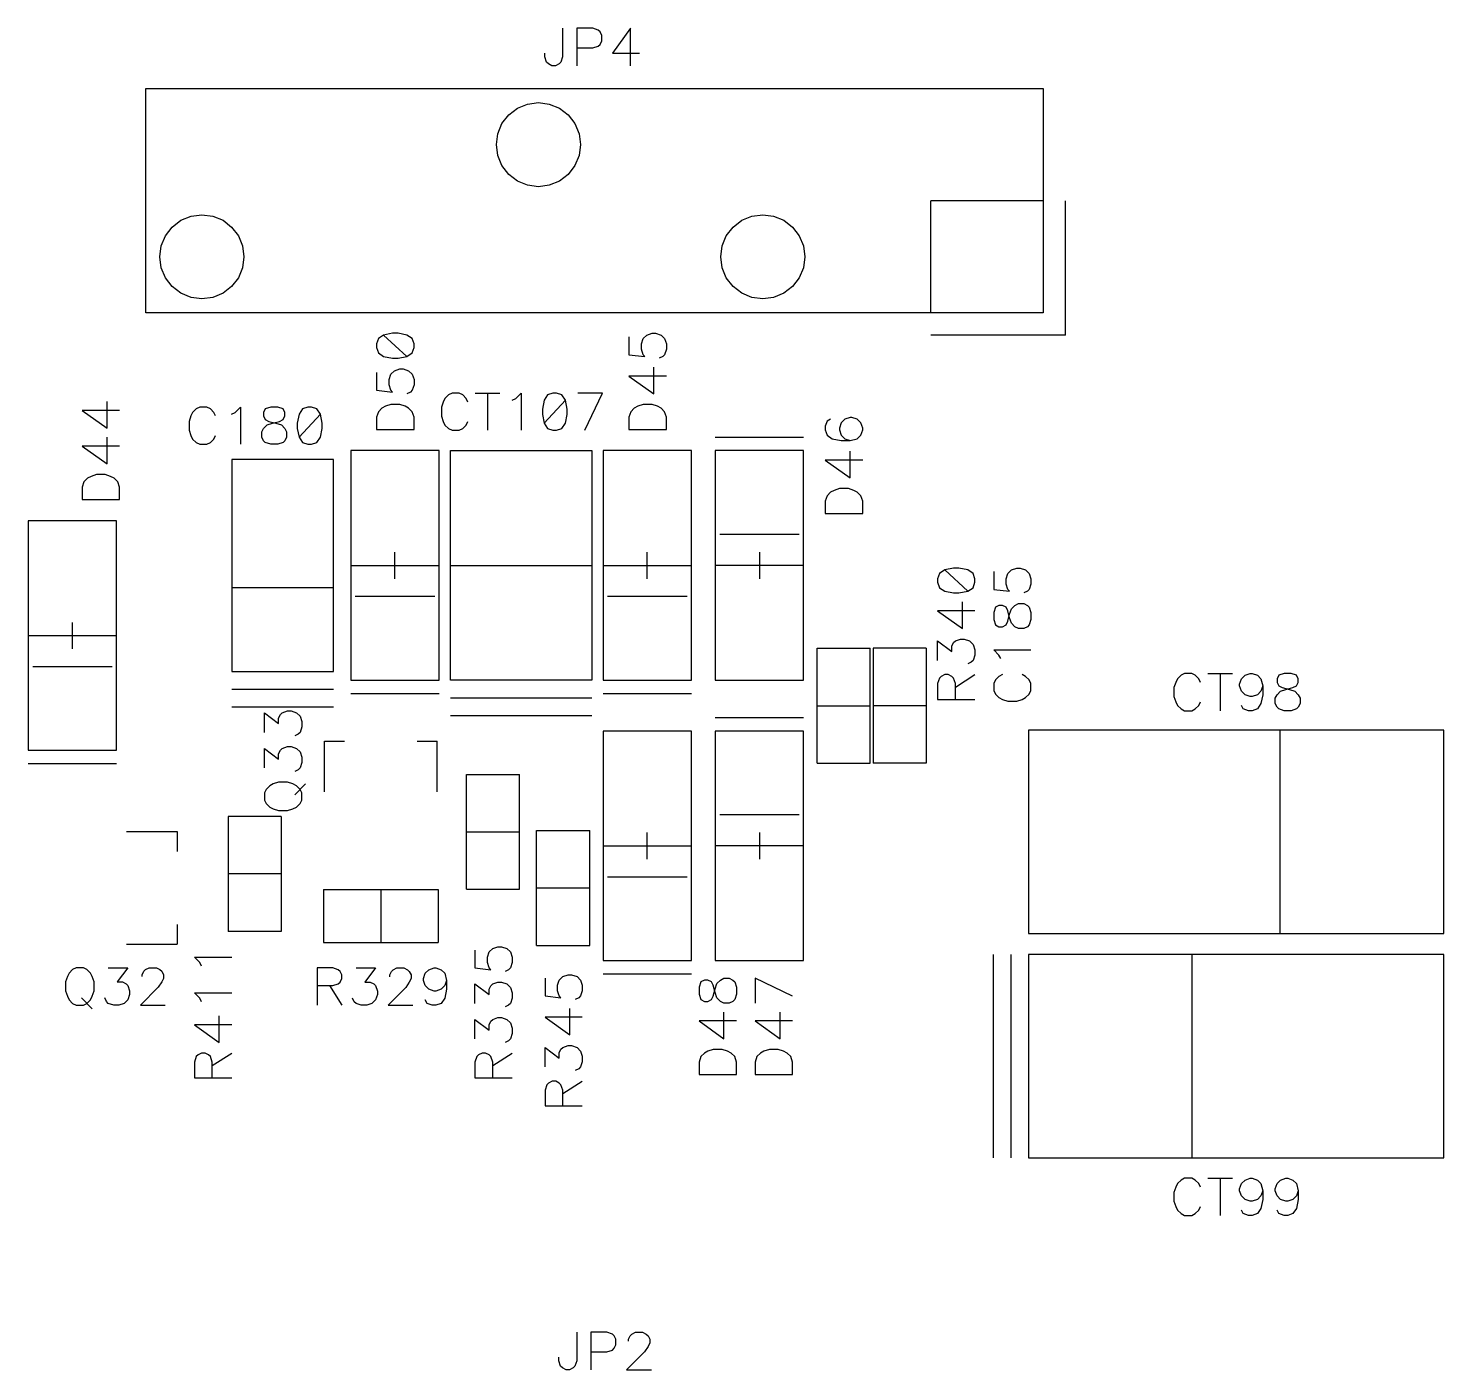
# Model space of a CAD drawing. Extents: x 295 to 953, y 10 to 290.
# Drawn here: x 612.9 to 696.3, y 91.9 to 170.8 of the extents above; entities that cross this region are included whole.
import ezdxf

# ---------------------------------------------------------------- set-up
doc = ezdxf.new("R2010")
doc.units = 0
doc.header["$LTSCALE"] = 5
doc.header["$MEASUREMENT"] = 0
doc.layers.add('DV-DPO-A6_BSK', color=2, linetype='CONTINUOUS')

msp = doc.modelspace()

# ---------------------------------------------------------------- linework, layer by layer
at = {"layer": 'DV-DPO-A6_BSK', "color": 7}
for p, q in [((644.404, 170.846), (644.404, 169.168)), ((646.187, 170.846), (645.243, 170.846)), ((645.243, 170.846), (645.243, 168.64)), ((646.504, 170.74), (646.187, 170.846)), ((648.393, 170.846), (647.343, 169.38)), ((648.393, 168.64), (648.393, 170.846)), ((646.61, 170.641), (646.504, 170.74)), ((646.716, 170.43), (646.61, 170.641)), ((646.61, 169.902), (646.716, 170.113)), ((646.716, 170.113), (646.716, 170.43)), ((643.354, 169.168), (643.354, 169.38)), ((645.243, 169.69), (646.187, 169.69)), ((646.187, 169.69), (646.504, 169.796)), ((646.504, 169.796), (646.61, 169.902)), ((647.343, 169.38), (648.922, 169.38)), ((643.46, 168.851), (643.354, 169.168)), ((643.566, 168.746), (643.46, 168.851)), ((643.777, 168.64), (643.566, 168.746)), ((643.982, 168.64), (643.777, 168.64)), ((644.193, 168.746), (643.982, 168.64)), ((644.299, 168.851), (644.193, 168.746)), ((644.404, 169.168), (644.299, 168.851)), ((619.864, 167.3), (672.696, 167.3)), ((619.864, 154.092), (619.864, 167.3)), ((672.696, 167.3), (672.696, 154.092)), ((641.228, 165.748), (641.743, 166.144)), ((641.743, 166.144), (642.337, 166.388)), ((642.337, 166.388), (642.978, 166.474)), ((642.978, 166.474), (643.619, 166.388)), ((643.619, 166.388), (644.22, 166.144)), ((644.22, 166.144), (644.728, 165.748)), ((640.587, 164.638), (640.832, 165.239)), ((640.832, 165.239), (641.228, 165.748)), ((644.728, 165.748), (645.124, 165.239)), ((645.124, 165.239), (645.369, 164.638)), ((640.501, 163.998), (640.587, 164.638)), ((645.369, 164.638), (645.454, 163.998)), ((640.587, 163.357), (640.501, 163.998)), ((640.832, 162.763), (640.587, 163.357)), ((645.369, 163.357), (645.124, 162.763)), ((645.454, 163.998), (645.369, 163.357)), ((641.228, 162.247), (640.832, 162.763)), ((645.124, 162.763), (644.728, 162.247)), ((641.743, 161.851), (641.228, 162.247)), ((642.337, 161.607), (641.743, 161.851)), ((644.22, 161.851), (643.619, 161.607)), ((644.728, 162.247), (644.22, 161.851)), ((642.978, 161.521), (642.337, 161.607)), ((643.619, 161.607), (642.978, 161.521)), ((666.092, 154.092), (666.092, 160.696)), ((672.696, 160.696), (666.092, 160.696)), ((674.017, 152.771), (674.017, 160.696)), ((621.416, 159.144), (621.931, 159.54)), ((621.931, 159.54), (622.525, 159.784)), ((622.525, 159.784), (623.166, 159.87)), ((623.166, 159.87), (623.807, 159.784)), ((623.807, 159.784), (624.408, 159.54)), ((624.408, 159.54), (624.916, 159.144)), ((654.436, 159.144), (654.951, 159.54)), ((654.951, 159.54), (655.545, 159.784)), ((655.545, 159.784), (656.186, 159.87)), ((656.186, 159.87), (656.827, 159.784)), ((656.827, 159.784), (657.428, 159.54)), ((657.428, 159.54), (657.936, 159.144)), ((620.775, 158.034), (621.02, 158.635)), ((621.02, 158.635), (621.416, 159.144)), ((624.916, 159.144), (625.312, 158.635)), ((625.312, 158.635), (625.557, 158.034)), ((653.795, 158.034), (654.04, 158.635)), ((654.04, 158.635), (654.436, 159.144)), ((657.936, 159.144), (658.332, 158.635)), ((658.332, 158.635), (658.577, 158.034)), ((620.689, 157.394), (620.775, 158.034)), ((625.557, 158.034), (625.642, 157.394)), ((653.709, 157.394), (653.795, 158.034)), ((658.577, 158.034), (658.662, 157.394)), ((620.775, 156.753), (620.689, 157.394)), ((621.02, 156.159), (620.775, 156.753)), ((625.557, 156.753), (625.312, 156.159)), ((625.642, 157.394), (625.557, 156.753)), ((653.795, 156.753), (653.709, 157.394)), ((654.04, 156.159), (653.795, 156.753)), ((658.577, 156.753), (658.332, 156.159)), ((658.662, 157.394), (658.577, 156.753)), ((621.416, 155.643), (621.02, 156.159)), ((625.312, 156.159), (624.916, 155.643)), ((654.436, 155.643), (654.04, 156.159)), ((658.332, 156.159), (657.936, 155.643)), ((621.931, 155.247), (621.416, 155.643)), ((622.525, 155.003), (621.931, 155.247)), ((624.408, 155.247), (623.807, 155.003)), ((624.916, 155.643), (624.408, 155.247)), ((654.951, 155.247), (654.436, 155.643)), ((655.545, 155.003), (654.951, 155.247)), ((657.428, 155.247), (656.827, 155.003)), ((657.936, 155.643), (657.428, 155.247)), ((623.166, 154.917), (622.525, 155.003)), ((623.807, 155.003), (623.166, 154.917)), ((656.186, 154.917), (655.545, 155.003)), ((656.827, 155.003), (656.186, 154.917)), ((672.696, 154.092), (619.864, 154.092)), ((633.554, 152.573), (633.448, 152.262)), ((633.864, 152.784), (633.554, 152.573)), ((634.393, 152.89), (633.864, 152.784)), ((633.864, 152.784), (635.231, 151.529)), ((634.71, 152.89), (634.393, 152.89)), ((635.231, 152.784), (634.71, 152.89)), ((635.548, 152.573), (635.231, 152.784)), ((635.654, 152.262), (635.548, 152.573)), ((648.307, 152.678), (648.307, 151.628)), ((649.04, 152.262), (649.146, 152.573)), ((649.146, 152.573), (649.357, 152.784)), ((649.357, 152.784), (649.668, 152.89)), ((649.668, 152.89), (649.879, 152.89)), ((649.879, 152.89), (650.196, 152.784)), ((650.196, 152.784), (650.407, 152.573)), ((650.407, 152.573), (650.513, 152.262)), ((674.017, 152.771), (666.092, 152.771)), ((633.448, 152.262), (633.448, 152.051)), ((633.448, 152.051), (633.554, 151.734)), ((633.554, 151.734), (633.864, 151.529)), ((635.231, 151.529), (635.548, 151.734)), ((635.548, 151.734), (635.654, 152.051)), ((635.654, 152.051), (635.654, 152.262)), ((649.04, 151.945), (649.04, 152.262)), ((649.146, 151.628), (649.04, 151.945)), ((650.513, 151.945), (650.407, 151.628)), ((650.513, 152.262), (650.513, 151.945)), ((633.864, 151.529), (634.393, 151.424)), ((634.393, 151.424), (634.71, 151.424)), ((634.71, 151.424), (635.231, 151.529)), ((648.307, 151.628), (649.252, 151.529)), ((649.252, 151.529), (649.146, 151.628)), ((649.773, 149.323), (649.773, 150.895)), ((650.302, 151.529), (650.09, 151.424)), ((650.407, 151.628), (650.302, 151.529)), ((633.448, 150.585), (633.448, 149.535)), ((634.181, 150.162), (634.287, 150.479)), ((634.181, 149.845), (634.181, 150.162)), ((634.287, 150.479), (634.498, 150.684)), ((634.498, 150.684), (634.809, 150.79)), ((634.809, 150.79), (635.02, 150.79)), ((635.02, 150.79), (635.337, 150.684)), ((635.337, 150.684), (635.548, 150.479)), ((635.548, 150.479), (635.654, 150.162)), ((635.654, 150.162), (635.654, 149.845)), ((650.513, 150.373), (648.307, 150.373)), ((648.307, 150.373), (649.773, 149.323)), ((633.448, 149.535), (634.393, 149.429)), ((634.287, 149.535), (634.181, 149.845)), ((634.393, 149.429), (634.287, 149.535)), ((635.443, 149.429), (635.231, 149.323)), ((635.548, 149.535), (635.443, 149.429)), ((635.654, 149.845), (635.548, 149.535)), ((637.682, 149.257), (637.477, 149.053)), ((637.893, 149.363), (637.682, 149.257)), ((638.309, 149.363), (637.893, 149.363)), ((638.52, 149.257), (638.309, 149.363)), ((638.725, 149.053), (638.52, 149.257)), ((639.247, 149.363), (640.706, 149.363)), ((639.98, 149.363), (639.98, 147.177)), ((641.644, 149.053), (641.954, 149.363)), ((641.954, 149.363), (641.954, 147.177)), ((643.519, 149.257), (643.315, 148.947)), ((643.836, 149.363), (643.519, 149.257)), ((644.041, 149.363), (643.836, 149.363)), ((644.358, 149.257), (644.041, 149.363)), ((644.563, 148.947), (644.358, 149.257)), ((646.755, 149.363), (645.296, 149.363)), ((645.712, 147.177), (646.755, 149.363)), ((618.319, 148.346), (616.113, 148.346)), ((616.113, 148.346), (617.579, 147.296)), ((617.579, 147.296), (617.579, 148.868)), ((622.823, 148.439), (622.618, 148.234)), ((623.034, 148.544), (622.823, 148.439)), ((623.45, 148.544), (623.034, 148.544)), ((623.661, 148.439), (623.45, 148.544)), ((623.873, 148.234), (623.661, 148.439)), ((625.121, 148.234), (625.438, 148.544)), ((625.438, 148.544), (625.438, 146.352)), ((626.897, 148.439), (626.798, 148.234)), ((627.214, 148.544), (626.897, 148.439)), ((627.63, 148.544), (627.214, 148.544)), ((627.947, 148.439), (627.63, 148.544)), ((628.046, 148.234), (627.947, 148.439)), ((629.096, 148.439), (628.885, 148.128)), ((629.407, 148.544), (629.096, 148.439)), ((629.618, 148.544), (629.407, 148.544)), ((629.928, 148.439), (629.618, 148.544)), ((630.14, 148.128), (629.928, 148.439)), ((633.765, 148.485), (633.554, 148.273)), ((633.97, 148.59), (633.765, 148.485)), ((634.287, 148.696), (633.97, 148.59)), ((634.809, 148.696), (634.287, 148.696)), ((635.126, 148.59), (634.809, 148.696)), ((635.337, 148.485), (635.126, 148.59)), ((635.548, 148.273), (635.337, 148.485)), ((637.371, 148.841), (637.265, 148.531)), ((637.265, 148.531), (637.265, 148.009)), ((637.477, 149.053), (637.371, 148.841)), ((638.831, 148.841), (638.725, 149.053)), ((641.439, 148.947), (641.644, 149.053)), ((643.315, 148.947), (643.209, 148.425)), ((643.209, 148.425), (643.209, 148.115)), ((644.563, 148.947), (643.315, 147.593)), ((644.669, 148.425), (644.563, 148.947)), ((644.669, 148.115), (644.669, 148.425)), ((648.624, 148.485), (648.413, 148.273)), ((648.829, 148.59), (648.624, 148.485)), ((649.146, 148.696), (648.829, 148.59)), ((649.668, 148.696), (649.146, 148.696)), ((649.985, 148.59), (649.668, 148.696)), ((650.196, 148.485), (649.985, 148.59)), ((650.407, 148.273), (650.196, 148.485)), ((622.512, 148.022), (622.406, 147.705)), ((622.406, 147.705), (622.406, 147.184)), ((622.618, 148.234), (622.512, 148.022)), ((623.972, 148.022), (623.873, 148.234)), ((624.916, 148.128), (625.121, 148.234)), ((626.798, 148.234), (626.798, 148.022)), ((626.798, 148.022), (626.897, 147.811)), ((626.897, 147.811), (627.109, 147.705)), ((627.003, 147.501), (627.32, 147.606)), ((627.109, 147.705), (627.525, 147.606)), ((627.32, 147.606), (627.736, 147.705)), ((627.525, 147.606), (627.842, 147.501)), ((627.736, 147.705), (627.947, 147.811)), ((627.947, 147.811), (628.046, 148.022)), ((628.046, 148.022), (628.046, 148.234)), ((628.885, 148.128), (628.779, 147.606)), ((628.779, 147.606), (628.779, 147.289)), ((630.14, 148.128), (628.885, 146.768)), ((630.245, 147.606), (630.14, 148.128)), ((630.245, 147.289), (630.245, 147.606)), ((633.554, 148.273), (633.448, 147.956)), ((633.448, 147.956), (633.448, 147.223)), ((635.654, 147.956), (635.548, 148.273)), ((635.654, 147.223), (635.654, 147.956)), ((637.265, 148.009), (637.371, 147.692)), ((637.371, 147.692), (637.477, 147.488)), ((638.725, 147.488), (638.831, 147.692)), ((643.209, 148.115), (643.315, 147.593)), ((643.315, 147.593), (643.519, 147.276)), ((644.358, 147.276), (644.563, 147.593)), ((644.563, 147.593), (644.669, 148.115)), ((648.413, 148.273), (648.307, 147.956)), ((648.307, 147.956), (648.307, 147.223)), ((650.513, 147.956), (650.407, 148.273)), ((650.513, 147.223), (650.513, 147.956)), ((659.97, 147.725), (659.864, 147.415)), ((660.181, 147.831), (659.97, 147.725)), ((660.809, 147.62), (660.703, 147.309)), ((661.02, 147.831), (660.809, 147.62)), ((661.33, 147.937), (661.02, 147.831)), ((661.436, 147.937), (661.33, 147.937)), ((661.753, 147.831), (661.436, 147.937)), ((661.964, 147.62), (661.753, 147.831)), ((662.07, 147.309), (661.964, 147.62)), ((617.579, 145.196), (617.579, 146.768)), ((622.406, 147.184), (622.512, 146.873)), ((622.512, 146.873), (622.618, 146.662)), ((623.873, 146.662), (623.972, 146.873)), ((626.692, 147.085), (626.798, 147.289)), ((626.692, 146.768), (626.692, 147.085)), ((626.798, 146.556), (626.692, 146.768)), ((626.798, 147.289), (627.003, 147.501)), ((627.842, 147.501), (628.046, 147.289)), ((628.046, 147.289), (628.152, 147.085)), ((628.152, 146.768), (628.046, 146.556)), ((628.152, 147.085), (628.152, 146.768)), ((628.779, 147.289), (628.885, 146.768)), ((628.885, 146.768), (629.096, 146.457)), ((629.928, 146.457), (630.14, 146.768)), ((630.14, 146.768), (630.245, 147.289)), ((633.448, 147.223), (635.654, 147.223)), ((637.477, 147.488), (637.682, 147.276)), ((637.682, 147.276), (637.893, 147.177)), ((637.893, 147.177), (638.309, 147.177)), ((638.309, 147.177), (638.52, 147.276)), ((638.52, 147.276), (638.725, 147.488)), ((643.519, 147.276), (643.836, 147.177)), ((643.836, 147.177), (644.041, 147.177)), ((644.041, 147.177), (644.358, 147.276)), ((648.307, 147.223), (650.513, 147.223)), ((658.59, 146.761), (653.392, 146.761)), ((659.864, 147.415), (659.864, 147.204)), ((659.864, 147.204), (659.97, 146.887)), ((659.97, 146.887), (660.28, 146.675)), ((660.28, 146.675), (660.809, 146.576)), ((660.703, 147.309), (660.703, 147.204)), ((660.703, 147.204), (660.809, 146.887)), ((660.809, 146.887), (661.02, 146.675)), ((661.02, 146.675), (661.33, 146.576)), ((661.33, 146.576), (661.753, 146.675)), ((661.753, 146.675), (661.964, 146.887)), ((661.964, 146.887), (662.07, 147.204)), ((662.07, 147.204), (662.07, 147.309)), ((618.319, 146.246), (616.113, 146.246)), ((616.113, 146.246), (617.579, 145.196)), ((622.618, 146.662), (622.823, 146.457)), ((622.823, 146.457), (623.034, 146.352)), ((623.034, 146.352), (623.45, 146.352)), ((623.45, 146.352), (623.661, 146.457)), ((623.661, 146.457), (623.873, 146.662)), ((626.897, 146.457), (626.798, 146.556)), ((627.214, 146.352), (626.897, 146.457)), ((627.63, 146.352), (627.214, 146.352)), ((627.947, 146.457), (627.63, 146.352)), ((628.046, 146.556), (627.947, 146.457)), ((629.096, 146.457), (629.407, 146.352)), ((629.407, 146.352), (629.618, 146.352)), ((629.618, 146.352), (629.928, 146.457)), ((631.929, 145.982), (631.929, 132.463)), ((637.127, 145.982), (631.929, 145.982)), ((637.127, 132.463), (637.127, 145.982)), ((637.8, 132.463), (637.8, 145.982)), ((637.8, 145.982), (646.115, 145.982)), ((646.115, 145.982), (646.115, 132.463)), ((646.788, 145.982), (646.788, 132.463)), ((651.986, 145.982), (646.788, 145.982)), ((651.986, 132.463), (651.986, 145.982)), ((653.392, 145.982), (653.392, 132.463)), ((658.59, 145.982), (653.392, 145.982)), ((658.59, 132.463), (658.59, 145.982)), ((660.809, 146.576), (661.33, 146.576)), ((661.33, 144.37), (661.33, 145.942)), ((630.912, 145.46), (624.936, 145.46)), ((624.936, 145.46), (624.936, 140.778)), ((630.912, 140.778), (630.912, 145.46)), ((662.07, 145.42), (659.864, 145.42)), ((659.864, 145.42), (661.33, 144.37)), ((616.43, 144.357), (616.219, 144.146)), ((616.635, 144.463), (616.43, 144.357)), ((616.952, 144.569), (616.635, 144.463)), ((617.473, 144.569), (616.952, 144.569)), ((617.79, 144.463), (617.473, 144.569)), ((618.002, 144.357), (617.79, 144.463)), ((618.213, 144.146), (618.002, 144.357)), ((616.219, 144.146), (616.113, 143.829)), ((616.113, 143.829), (616.113, 143.096)), ((618.319, 143.829), (618.213, 144.146)), ((618.319, 143.096), (618.319, 143.829)), ((660.181, 143.532), (659.97, 143.32)), ((660.386, 143.637), (660.181, 143.532)), ((660.703, 143.743), (660.386, 143.637)), ((661.225, 143.743), (660.703, 143.743)), ((661.542, 143.637), (661.225, 143.743)), ((661.753, 143.532), (661.542, 143.637)), ((661.964, 143.32), (661.753, 143.532)), ((616.113, 143.096), (618.319, 143.096)), ((659.97, 143.32), (659.864, 143.003)), ((659.864, 143.003), (659.864, 142.27)), ((662.07, 143.003), (661.964, 143.32)), ((662.07, 142.27), (662.07, 143.003)), ((612.943, 141.854), (612.943, 128.336)), ((618.14, 141.854), (612.943, 141.854)), ((618.14, 128.336), (618.14, 141.854)), ((659.864, 142.27), (662.07, 142.27)), ((658.332, 141.042), (653.65, 141.042)), ((624.936, 140.778), (624.936, 139.999)), ((630.912, 139.999), (630.912, 140.778)), ((624.936, 139.999), (624.936, 138.572)), ((630.912, 138.572), (630.912, 139.999)), ((631.929, 139.219), (637.127, 139.219)), ((634.525, 138.44), (634.525, 139.999)), ((637.8, 139.219), (646.115, 139.219)), ((646.788, 139.219), (651.986, 139.219)), ((649.384, 138.44), (649.384, 139.999)), ((658.59, 139.219), (653.392, 139.219)), ((655.988, 139.999), (655.988, 138.44)), ((624.936, 138.572), (624.936, 137.403)), ((630.912, 137.403), (630.912, 138.572)), ((666.587, 138.75), (666.482, 138.44)), ((666.482, 138.44), (666.482, 138.229)), ((666.898, 138.962), (666.587, 138.75)), ((667.419, 139.061), (666.898, 138.962)), ((666.898, 138.962), (668.258, 137.707)), ((667.736, 139.061), (667.419, 139.061)), ((668.258, 138.962), (667.736, 139.061)), ((668.568, 138.75), (668.258, 138.962)), ((668.674, 138.44), (668.568, 138.75)), ((668.674, 138.229), (668.674, 138.44)), ((669.784, 138.856), (669.784, 137.813)), ((670.517, 138.44), (670.616, 138.75)), ((670.517, 138.123), (670.517, 138.44)), ((670.616, 138.75), (670.827, 138.962)), ((670.827, 138.962), (671.137, 139.061)), ((671.137, 139.061), (671.349, 139.061)), ((671.349, 139.061), (671.666, 138.962)), ((671.666, 138.962), (671.87, 138.75)), ((671.87, 138.75), (671.976, 138.44)), ((671.976, 138.44), (671.976, 138.123)), ((624.936, 137.918), (630.912, 137.918)), ((666.482, 138.229), (666.587, 137.912)), ((666.587, 137.912), (666.898, 137.707)), ((666.898, 137.707), (667.419, 137.601)), ((667.419, 137.601), (667.736, 137.601)), ((667.736, 137.601), (668.258, 137.707)), ((668.258, 137.707), (668.568, 137.912)), ((668.568, 137.912), (668.674, 138.229)), ((669.784, 137.813), (670.721, 137.707)), ((670.616, 137.813), (670.517, 138.123)), ((670.721, 137.707), (670.616, 137.813)), ((671.765, 137.707), (671.56, 137.601)), ((671.87, 137.813), (671.765, 137.707)), ((671.976, 138.123), (671.87, 137.813)), ((624.936, 137.403), (624.936, 132.979)), ((630.912, 132.979), (630.912, 137.403)), ((632.187, 137.403), (636.869, 137.403)), ((647.046, 137.403), (651.728, 137.403)), ((667.941, 135.514), (667.941, 137.08)), ((669.889, 136.763), (669.784, 136.452)), ((670.094, 136.868), (669.889, 136.763)), ((670.305, 136.868), (670.094, 136.868)), ((670.517, 136.763), (670.305, 136.868)), ((670.616, 136.558), (670.517, 136.763)), ((670.827, 136.664), (671.038, 136.868)), ((671.038, 136.868), (671.243, 136.974)), ((671.243, 136.974), (671.56, 136.974)), ((671.56, 136.974), (671.765, 136.868)), ((671.765, 136.868), (671.87, 136.763)), ((671.87, 136.763), (671.976, 136.452)), ((615.538, 134.313), (615.538, 135.871)), ((668.674, 136.558), (666.482, 136.558)), ((666.482, 136.558), (667.941, 135.514)), ((669.784, 136.452), (669.784, 136.036)), ((669.784, 136.036), (669.889, 135.719)), ((670.517, 135.719), (670.616, 135.931)), ((670.721, 136.135), (670.616, 136.558)), ((670.616, 135.931), (670.721, 136.347)), ((670.721, 136.347), (670.827, 136.664)), ((670.827, 135.825), (670.721, 136.135)), ((671.976, 136.036), (671.87, 135.719)), ((671.976, 136.452), (671.976, 136.036)), ((612.943, 135.092), (618.14, 135.092)), ((669.889, 135.719), (670.094, 135.614)), ((670.094, 135.614), (670.305, 135.614)), ((670.305, 135.614), (670.517, 135.719)), ((671.038, 135.614), (670.827, 135.825)), ((671.243, 135.514), (671.038, 135.614)), ((671.56, 135.514), (671.243, 135.514)), ((671.765, 135.614), (671.56, 135.514)), ((671.87, 135.719), (671.765, 135.614)), ((659.382, 127.583), (659.382, 134.346)), ((659.382, 134.346), (662.506, 134.346)), ((662.506, 127.583), (662.506, 134.346)), ((662.684, 134.346), (662.684, 127.583)), ((665.808, 134.346), (662.684, 134.346)), ((665.808, 134.346), (665.808, 127.583)), ((666.482, 133.632), (666.482, 134.781)), ((666.482, 134.781), (667.314, 134.154)), ((667.314, 134.464), (667.419, 134.676)), ((667.314, 134.154), (667.314, 134.464)), ((667.419, 134.676), (667.525, 134.781)), ((667.525, 134.781), (667.835, 134.887)), ((667.835, 134.887), (668.047, 134.887)), ((668.047, 134.887), (668.364, 134.781)), ((668.364, 134.781), (668.568, 134.57)), ((668.568, 134.57), (668.674, 134.26)), ((668.674, 134.26), (668.674, 133.943)), ((670.094, 133.943), (669.784, 134.26)), ((669.784, 134.26), (671.976, 134.26)), ((668.463, 133.527), (668.258, 133.421)), ((668.568, 133.632), (668.463, 133.527)), ((668.674, 133.943), (668.568, 133.632)), ((670.2, 133.738), (670.094, 133.943)), ((613.201, 133.276), (617.883, 133.276)), ((624.936, 132.979), (630.912, 132.979)), ((666.587, 132.589), (666.482, 132.272)), ((666.686, 132.688), (666.587, 132.589)), ((666.898, 132.794), (666.686, 132.688)), ((667.109, 132.794), (666.898, 132.794)), ((667.314, 132.688), (667.109, 132.794)), ((667.419, 132.589), (667.314, 132.688)), ((667.525, 132.272), (667.419, 132.589)), ((667.525, 132.061), (668.674, 132.794)), ((670.094, 132.688), (669.889, 132.483)), ((670.305, 132.794), (670.094, 132.688)), ((671.666, 132.688), (671.454, 132.794)), ((671.87, 132.483), (671.666, 132.688)), ((680.608, 132.549), (680.502, 132.338)), ((680.819, 132.754), (680.608, 132.549)), ((681.024, 132.86), (680.819, 132.754)), ((681.446, 132.86), (681.024, 132.86)), ((681.651, 132.754), (681.446, 132.86)), ((681.862, 132.549), (681.651, 132.754)), ((681.968, 132.338), (681.862, 132.549)), ((682.384, 132.86), (683.85, 132.86)), ((683.117, 132.86), (683.117, 130.667)), ((684.266, 132.232), (684.372, 132.549)), ((684.372, 132.549), (684.583, 132.754)), ((684.583, 132.754), (684.894, 132.86)), ((684.894, 132.86), (684.999, 132.86)), ((684.999, 132.86), (685.31, 132.754)), ((685.31, 132.754), (685.521, 132.549)), ((685.521, 132.549), (685.627, 132.127)), ((686.564, 132.754), (686.465, 132.549)), ((686.465, 132.549), (686.465, 132.338)), ((686.881, 132.86), (686.564, 132.754)), ((687.297, 132.86), (686.881, 132.86)), ((687.614, 132.754), (687.297, 132.86)), ((687.72, 132.549), (687.614, 132.754)), ((687.72, 132.338), (687.72, 132.549)), ((624.936, 131.942), (630.912, 131.942)), ((631.929, 132.463), (637.127, 132.463)), ((631.929, 131.684), (637.127, 131.684)), ((646.115, 132.463), (637.8, 132.463)), ((646.788, 132.463), (651.986, 132.463)), ((646.788, 131.684), (651.986, 131.684)), ((653.392, 132.463), (658.59, 132.463)), ((666.482, 132.272), (666.482, 131.334)), ((667.525, 131.334), (667.525, 132.272)), ((669.889, 132.483), (669.784, 132.272)), ((669.784, 132.272), (669.784, 131.856)), ((669.784, 131.856), (669.889, 131.645)), ((671.976, 132.272), (671.87, 132.483)), ((671.87, 131.645), (671.976, 131.856)), ((671.976, 131.856), (671.976, 132.272)), ((680.502, 132.338), (680.396, 132.028)), ((680.396, 132.028), (680.396, 131.506)), ((684.266, 132.127), (684.266, 132.232)), ((684.372, 131.816), (684.266, 132.127)), ((684.583, 131.605), (684.372, 131.816)), ((685.521, 131.816), (685.31, 131.605)), ((685.627, 132.127), (685.521, 131.816)), ((685.627, 132.127), (685.627, 131.605)), ((686.465, 132.338), (686.564, 132.127)), ((686.465, 131.605), (686.67, 131.816)), ((686.564, 132.127), (686.776, 132.028)), ((686.67, 131.816), (686.987, 131.922)), ((686.776, 132.028), (687.192, 131.922)), ((686.987, 131.922), (687.403, 132.028)), ((687.192, 131.922), (687.509, 131.816)), ((687.403, 132.028), (687.614, 132.127)), ((687.509, 131.816), (687.72, 131.605)), ((687.614, 132.127), (687.72, 132.338)), ((624.936, 130.898), (630.912, 130.898)), ((637.8, 131.42), (646.115, 131.42)), ((659.382, 130.964), (662.506, 130.964)), ((665.808, 130.964), (662.684, 130.964)), ((666.482, 131.334), (668.674, 131.334)), ((669.889, 131.645), (670.094, 131.44)), ((670.094, 131.44), (670.305, 131.334)), ((670.305, 131.334), (670.616, 131.228)), ((670.616, 131.228), (671.137, 131.228)), ((671.137, 131.228), (671.454, 131.334)), ((671.454, 131.334), (671.666, 131.44)), ((671.666, 131.44), (671.87, 131.645)), ((680.396, 131.506), (680.502, 131.189)), ((680.502, 131.189), (680.608, 130.978)), ((680.608, 130.978), (680.819, 130.773)), ((681.651, 130.773), (681.862, 130.978)), ((681.862, 130.978), (681.968, 131.189)), ((684.477, 130.773), (684.372, 130.978)), ((684.894, 131.506), (684.583, 131.605)), ((684.999, 131.506), (684.894, 131.506)), ((685.31, 131.605), (684.999, 131.506)), ((685.521, 131.083), (685.31, 130.773)), ((685.627, 131.605), (685.521, 131.083)), ((686.36, 131.4), (686.465, 131.605)), ((686.36, 131.083), (686.36, 131.4)), ((686.465, 130.878), (686.36, 131.083)), ((686.564, 130.773), (686.465, 130.878)), ((687.72, 130.878), (687.614, 130.773)), ((687.72, 131.605), (687.819, 131.4)), ((687.819, 131.083), (687.72, 130.878)), ((687.819, 131.4), (687.819, 131.083)), ((626.844, 129.393), (626.844, 130.548)), ((626.844, 130.548), (627.683, 129.921)), ((627.683, 130.231), (627.789, 130.443)), ((627.683, 129.921), (627.683, 130.231)), ((627.789, 130.443), (627.894, 130.548)), ((627.894, 130.548), (628.211, 130.654)), ((628.211, 130.654), (628.416, 130.654)), ((628.416, 130.654), (628.733, 130.548)), ((628.733, 130.548), (628.944, 130.337)), ((628.944, 130.337), (629.05, 130.027)), ((629.05, 130.027), (629.05, 129.71)), ((637.8, 130.383), (646.115, 130.383)), ((658.59, 130.251), (653.392, 130.251)), ((680.819, 130.773), (681.024, 130.667)), ((681.024, 130.667), (681.446, 130.667)), ((681.446, 130.667), (681.651, 130.773)), ((684.788, 130.667), (684.477, 130.773)), ((684.999, 130.667), (684.788, 130.667)), ((685.31, 130.773), (684.999, 130.667)), ((686.881, 130.667), (686.564, 130.773)), ((687.297, 130.667), (686.881, 130.667)), ((687.614, 130.773), (687.297, 130.667)), ((628.839, 129.287), (628.627, 129.188)), ((628.944, 129.393), (628.839, 129.287)), ((629.05, 129.71), (628.944, 129.393)), ((646.788, 129.472), (646.788, 115.953)), ((651.986, 129.472), (646.788, 129.472)), ((651.986, 115.953), (651.986, 129.472)), ((653.392, 129.472), (653.392, 115.953)), ((658.59, 129.472), (653.392, 129.472)), ((658.59, 115.953), (658.59, 129.472)), ((696.279, 129.518), (671.837, 129.518)), ((671.837, 129.518), (671.837, 117.558)), ((686.657, 117.558), (686.657, 129.518)), ((696.279, 117.558), (696.279, 129.518)), ((626.844, 127.299), (626.844, 128.448)), ((626.844, 128.448), (627.683, 127.821)), ((627.683, 128.138), (627.789, 128.349)), ((627.789, 128.349), (627.894, 128.448)), ((627.894, 128.448), (628.211, 128.554)), ((628.211, 128.554), (628.416, 128.554)), ((628.416, 128.554), (628.733, 128.448)), ((628.733, 128.448), (628.944, 128.243)), ((630.391, 125.886), (630.391, 128.871)), ((630.391, 128.871), (631.56, 128.871)), ((635.846, 128.871), (637.015, 128.871)), ((637.015, 125.886), (637.015, 128.871)), ((612.943, 128.336), (618.14, 128.336)), ((612.943, 127.557), (618.14, 127.557)), ((627.683, 127.821), (627.683, 128.138)), ((628.944, 128.243), (629.05, 127.926)), ((629.05, 127.609), (628.944, 127.299)), ((629.05, 127.926), (629.05, 127.609)), ((659.382, 127.583), (662.506, 127.583)), ((665.808, 127.583), (662.684, 127.583)), ((628.839, 127.193), (628.627, 127.088)), ((628.944, 127.299), (628.839, 127.193)), ((638.745, 120.154), (638.745, 126.916)), ((638.745, 126.916), (641.868, 126.916)), ((641.868, 120.154), (641.868, 126.916)), ((626.95, 126.038), (626.844, 125.826)), ((627.161, 126.249), (626.95, 126.038)), ((627.366, 126.355), (627.161, 126.249)), ((627.683, 126.46), (627.366, 126.355)), ((628.211, 126.46), (627.683, 126.46)), ((628.522, 126.355), (628.211, 126.46)), ((628.733, 126.249), (628.522, 126.355)), ((628.627, 125.721), (629.255, 126.355)), ((628.944, 126.038), (628.733, 126.249)), ((629.05, 125.826), (628.944, 126.038)), ((626.844, 125.826), (626.844, 125.41)), ((626.844, 125.41), (626.95, 125.199)), ((626.95, 125.199), (627.161, 124.988)), ((628.733, 124.988), (628.944, 125.199)), ((628.944, 125.199), (629.05, 125.41)), ((629.05, 125.41), (629.05, 125.826)), ((624.711, 124.44), (624.711, 117.677)), ((627.835, 124.44), (624.711, 124.44)), ((627.161, 124.988), (627.366, 124.882)), ((627.366, 124.882), (627.683, 124.783)), ((627.683, 124.783), (628.211, 124.783)), ((627.835, 124.44), (627.835, 117.677)), ((628.211, 124.783), (628.522, 124.882)), ((628.522, 124.882), (628.733, 124.988)), ((658.332, 124.532), (653.65, 124.532)), ((618.715, 123.548), (621.706, 123.548)), ((621.706, 123.548), (621.706, 122.379)), ((638.745, 123.535), (641.868, 123.535)), ((642.872, 116.852), (642.872, 123.614)), ((642.872, 123.614), (645.996, 123.614)), ((645.996, 116.852), (645.996, 123.614)), ((649.384, 121.93), (649.384, 123.489)), ((655.988, 123.489), (655.988, 121.93)), ((646.788, 122.709), (651.986, 122.709)), ((658.59, 122.709), (653.392, 122.709)), ((627.835, 121.058), (624.711, 121.058)), ((647.046, 120.893), (651.728, 120.893)), ((630.325, 120.147), (637.081, 120.147)), ((630.325, 120.147), (630.325, 117.023)), ((633.699, 120.147), (633.699, 117.023)), ((637.081, 120.147), (637.081, 117.023)), ((638.745, 120.154), (641.868, 120.154)), ((642.872, 120.233), (645.996, 120.233)), ((621.706, 118.087), (621.706, 116.918)), ((627.835, 117.677), (624.711, 117.677)), ((671.837, 117.558), (696.279, 117.558)), ((618.715, 116.918), (621.706, 116.918)), ((630.325, 117.023), (637.081, 117.023)), ((640.072, 116.462), (640.284, 116.673)), ((640.284, 116.673), (640.594, 116.772)), ((640.594, 116.772), (640.805, 116.772)), ((640.805, 116.772), (641.122, 116.673)), ((641.122, 116.673), (641.327, 116.462)), ((642.872, 116.852), (645.996, 116.852)), ((623.04, 115.835), (622.73, 116.152)), ((622.73, 116.152), (624.923, 116.152)), ((639.24, 116.568), (639.24, 115.524)), ((639.973, 116.152), (640.072, 116.462)), ((639.973, 115.835), (639.973, 116.152)), ((641.327, 116.462), (641.433, 116.152)), ((641.433, 116.152), (641.433, 115.835)), ((646.788, 115.953), (651.986, 115.953)), ((653.392, 115.953), (658.59, 115.953)), ((669.757, 116.31), (669.757, 104.35)), ((670.801, 116.31), (670.801, 104.35)), ((696.279, 116.31), (671.837, 116.31)), ((671.837, 116.31), (671.837, 104.35)), ((681.459, 116.31), (681.459, 104.35)), ((696.279, 104.35), (696.279, 116.31)), ((615.241, 115.009), (615.135, 114.699)), ((615.347, 115.22), (615.241, 115.009)), ((615.552, 115.432), (615.347, 115.22)), ((615.763, 115.537), (615.552, 115.432)), ((616.186, 115.537), (615.763, 115.537)), ((616.39, 115.432), (616.186, 115.537)), ((616.602, 115.22), (616.39, 115.432)), ((616.707, 115.009), (616.602, 115.22)), ((616.813, 114.699), (616.707, 115.009)), ((617.652, 115.537), (618.807, 115.537)), ((618.807, 115.537), (618.173, 114.699)), ((619.646, 115.115), (619.752, 115.326)), ((619.646, 115.009), (619.646, 115.115)), ((619.752, 115.326), (619.851, 115.432)), ((619.851, 115.432), (620.062, 115.537)), ((620.062, 115.537), (620.485, 115.537)), ((620.485, 115.537), (620.689, 115.432)), ((620.689, 115.432), (620.795, 115.326)), ((620.795, 115.326), (620.901, 115.115)), ((620.901, 115.115), (620.901, 114.903)), ((623.146, 115.623), (623.04, 115.835)), ((630.879, 115.524), (629.942, 115.524)), ((629.942, 115.524), (629.942, 113.332)), ((631.196, 115.419), (630.879, 115.524)), ((631.302, 115.313), (631.196, 115.419)), ((631.401, 115.108), (631.302, 115.313)), ((631.401, 114.897), (631.401, 115.108)), ((632.24, 115.524), (633.389, 115.524)), ((633.389, 115.524), (632.762, 114.685)), ((634.228, 115.108), (634.327, 115.313)), ((634.228, 115.002), (634.228, 115.108)), ((634.327, 115.313), (634.432, 115.419)), ((634.432, 115.419), (634.644, 115.524)), ((634.644, 115.524), (635.06, 115.524)), ((635.06, 115.524), (635.271, 115.419)), ((635.271, 115.419), (635.377, 115.313)), ((635.377, 115.313), (635.476, 115.108)), ((635.476, 115.108), (635.476, 114.897)), ((636.209, 114.897), (636.315, 115.214)), ((636.315, 115.214), (636.526, 115.419)), ((636.526, 115.419), (636.836, 115.524)), ((636.836, 115.524), (636.942, 115.524)), ((636.942, 115.524), (637.252, 115.419)), ((637.252, 115.419), (637.464, 115.214)), ((637.464, 115.214), (637.569, 114.791)), ((639.24, 115.524), (640.178, 115.419)), ((640.072, 115.524), (639.973, 115.835)), ((640.178, 115.419), (640.072, 115.524)), ((641.221, 115.419), (641.017, 115.313)), ((641.327, 115.524), (641.221, 115.419)), ((641.433, 115.835), (641.327, 115.524)), ((644.2, 114.811), (644.411, 115.022)), ((644.411, 115.022), (644.721, 115.121)), ((644.721, 115.121), (644.933, 115.121)), ((644.933, 115.121), (645.25, 115.022)), ((645.25, 115.022), (645.454, 114.811)), ((646.788, 115.174), (651.986, 115.174)), ((615.135, 114.699), (615.135, 114.17)), ((615.135, 114.17), (615.241, 113.86)), ((616.707, 113.86), (616.813, 114.17)), ((616.813, 114.17), (616.813, 114.699)), ((618.173, 114.699), (618.49, 114.699)), ((618.49, 114.699), (618.702, 114.593)), ((618.702, 114.593), (618.807, 114.487)), ((618.807, 114.487), (618.906, 114.17)), ((618.906, 114.17), (618.906, 113.959)), ((620.59, 114.382), (619.54, 113.332)), ((620.795, 114.699), (620.59, 114.382)), ((620.901, 114.903), (620.795, 114.699)), ((629.942, 114.481), (630.879, 114.481)), ((630.675, 114.481), (631.401, 113.332)), ((630.879, 114.481), (631.196, 114.586)), ((631.196, 114.586), (631.302, 114.685)), ((631.302, 114.685), (631.401, 114.897)), ((632.762, 114.685), (633.079, 114.685)), ((633.079, 114.685), (633.283, 114.586)), ((633.283, 114.586), (633.389, 114.481)), ((633.389, 114.481), (633.495, 114.164)), ((635.165, 114.375), (634.122, 113.332)), ((635.377, 114.685), (635.165, 114.375)), ((635.476, 114.897), (635.377, 114.685)), ((636.209, 114.791), (636.209, 114.897)), ((636.315, 114.481), (636.209, 114.791)), ((636.526, 114.269), (636.315, 114.481)), ((636.836, 114.164), (636.526, 114.269)), ((637.252, 114.269), (636.942, 114.164)), ((637.464, 114.481), (637.252, 114.269)), ((637.569, 114.791), (637.464, 114.481)), ((637.569, 114.269), (637.464, 113.748)), ((637.569, 114.791), (637.569, 114.269)), ((639.24, 113.431), (639.24, 114.58)), ((639.24, 114.58), (640.072, 113.952)), ((640.072, 114.269), (640.178, 114.474)), ((640.072, 113.952), (640.072, 114.269)), ((640.178, 114.474), (640.284, 114.58)), ((640.284, 114.58), (640.594, 114.685)), ((640.594, 114.685), (640.805, 114.685)), ((640.805, 114.685), (641.122, 114.58)), ((641.122, 114.58), (641.327, 114.375)), ((641.327, 114.375), (641.433, 114.058)), ((643.368, 114.917), (643.368, 113.873)), ((644.101, 114.501), (644.2, 114.811)), ((644.101, 114.184), (644.101, 114.501)), ((644.2, 113.873), (644.101, 114.184)), ((645.454, 114.811), (645.56, 114.501)), ((645.56, 114.184), (645.454, 113.873)), ((645.56, 114.501), (645.56, 114.184)), ((652.541, 114.705), (652.435, 114.395)), ((652.435, 114.395), (652.435, 113.972)), ((652.752, 114.811), (652.541, 114.705)), ((652.957, 114.811), (652.752, 114.811)), ((653.168, 114.705), (652.957, 114.811)), ((653.274, 114.501), (653.168, 114.705)), ((653.379, 114.078), (653.274, 114.501)), ((653.274, 113.867), (653.379, 114.289)), ((653.379, 114.289), (653.485, 114.6)), ((653.485, 114.6), (653.696, 114.811)), ((653.696, 114.811), (653.901, 114.917)), ((653.901, 114.917), (654.218, 114.917)), ((654.218, 114.917), (654.429, 114.811)), ((654.429, 114.811), (654.535, 114.705)), ((654.535, 114.705), (654.641, 114.395)), ((654.641, 114.395), (654.641, 113.972)), ((657.943, 113.867), (655.737, 114.917)), ((655.737, 114.917), (655.737, 113.451)), ((615.241, 113.86), (615.347, 113.649)), ((615.347, 113.649), (615.552, 113.437)), ((615.552, 113.437), (615.763, 113.332)), ((616.08, 113.754), (616.707, 113.12)), ((616.186, 113.332), (616.39, 113.437)), ((616.39, 113.437), (616.602, 113.649)), ((616.602, 113.649), (616.707, 113.86)), ((617.546, 113.543), (617.44, 113.754)), ((617.652, 113.437), (617.546, 113.543)), ((617.969, 113.332), (617.652, 113.437)), ((618.596, 113.437), (618.279, 113.332)), ((618.807, 113.649), (618.596, 113.437)), ((618.906, 113.959), (618.807, 113.649)), ((623.04, 113.748), (622.73, 114.058)), ((622.73, 114.058), (624.923, 114.058)), ((623.146, 113.536), (623.04, 113.748)), ((632.134, 113.536), (632.029, 113.748)), ((632.24, 113.437), (632.134, 113.536)), ((632.55, 113.332), (632.24, 113.437)), ((633.178, 113.437), (632.867, 113.332)), ((633.389, 113.642), (633.178, 113.437)), ((633.495, 113.959), (633.389, 113.642)), ((633.495, 114.164), (633.495, 113.959)), ((636.42, 113.437), (636.315, 113.642)), ((636.731, 113.332), (636.42, 113.437)), ((636.942, 114.164), (636.836, 114.164)), ((637.252, 113.437), (636.942, 113.332)), ((637.464, 113.748), (637.252, 113.437)), ((641.327, 113.431), (641.221, 113.325)), ((641.433, 113.748), (641.327, 113.431)), ((641.433, 114.058), (641.433, 113.748)), ((643.368, 113.873), (644.305, 113.768)), ((644.305, 113.768), (644.2, 113.873)), ((645.349, 113.768), (645.144, 113.662)), ((645.454, 113.873), (645.349, 113.768)), ((652.435, 113.972), (652.541, 113.655)), ((652.541, 113.655), (652.752, 113.556)), ((652.752, 113.556), (652.957, 113.556)), ((652.957, 113.556), (653.168, 113.655)), ((653.168, 113.655), (653.274, 113.867)), ((653.485, 113.761), (653.379, 114.078)), ((653.696, 113.556), (653.485, 113.761)), ((653.901, 113.451), (653.696, 113.556)), ((654.218, 113.451), (653.901, 113.451)), ((654.429, 113.556), (654.218, 113.451)), ((654.535, 113.655), (654.429, 113.556)), ((654.641, 113.972), (654.535, 113.655)), ((615.763, 113.332), (616.186, 113.332)), ((618.279, 113.332), (617.969, 113.332)), ((619.54, 113.332), (621.006, 113.332)), ((624.19, 111.133), (624.19, 112.698)), ((632.867, 113.332), (632.55, 113.332)), ((634.122, 113.332), (635.581, 113.332)), ((636.942, 113.332), (636.731, 113.332)), ((640.284, 112.493), (640.594, 112.599)), ((640.594, 112.599), (640.805, 112.599)), ((640.805, 112.599), (641.122, 112.493)), ((641.221, 113.325), (641.017, 113.226)), ((645.56, 112.618), (643.368, 112.618)), ((643.368, 112.618), (644.827, 111.575)), ((644.827, 111.575), (644.827, 113.14)), ((653.901, 111.35), (653.901, 112.922)), ((657.203, 111.35), (657.203, 112.922)), ((624.923, 112.176), (622.73, 112.176)), ((622.73, 112.176), (624.19, 111.133)), ((639.24, 111.344), (639.24, 112.493)), ((639.24, 112.493), (640.072, 111.866)), ((640.072, 112.176), (640.178, 112.387)), ((640.072, 111.866), (640.072, 112.176)), ((640.178, 112.387), (640.284, 112.493)), ((641.122, 112.493), (641.327, 112.282)), ((641.327, 112.282), (641.433, 111.971)), ((641.433, 111.971), (641.433, 111.654)), ((654.641, 112.4), (652.435, 112.4)), ((652.435, 112.4), (653.901, 111.35)), ((657.943, 112.4), (655.737, 112.4)), ((655.737, 112.4), (657.203, 111.35)), ((641.221, 111.238), (641.017, 111.133)), ((641.327, 111.344), (641.221, 111.238)), ((641.433, 111.654), (641.327, 111.344)), ((643.368, 109.693), (643.368, 110.842)), ((643.368, 110.842), (644.2, 110.215)), ((644.305, 110.736), (644.411, 110.842)), ((644.411, 110.842), (644.721, 110.948)), ((644.721, 110.948), (644.933, 110.948)), ((644.933, 110.948), (645.25, 110.842)), ((645.25, 110.842), (645.454, 110.631)), ((622.836, 110.3), (622.73, 109.983)), ((622.935, 110.399), (622.836, 110.3)), ((623.146, 110.505), (622.935, 110.399)), ((623.357, 110.505), (623.146, 110.505)), ((623.562, 110.399), (623.357, 110.505)), ((623.668, 110.3), (623.562, 110.399)), ((623.774, 109.983), (623.668, 110.3)), ((623.774, 109.772), (624.923, 110.505)), ((639.346, 110.3), (639.24, 109.983)), ((639.445, 110.399), (639.346, 110.3)), ((639.656, 110.505), (639.445, 110.399)), ((639.867, 110.505), (639.656, 110.505)), ((640.072, 110.399), (639.867, 110.505)), ((640.178, 110.3), (640.072, 110.399)), ((640.284, 109.983), (640.178, 110.3)), ((640.284, 109.772), (641.433, 110.505)), ((644.2, 110.525), (644.305, 110.736)), ((644.2, 110.215), (644.2, 110.525)), ((645.454, 110.631), (645.56, 110.32)), ((645.56, 110.32), (645.56, 110.003)), ((652.541, 110.3), (652.435, 109.983)), ((652.752, 110.512), (652.541, 110.3)), ((652.957, 110.617), (652.752, 110.512)), ((653.274, 110.723), (652.957, 110.617)), ((653.795, 110.723), (653.274, 110.723)), ((654.112, 110.617), (653.795, 110.723)), ((654.324, 110.512), (654.112, 110.617)), ((654.535, 110.3), (654.324, 110.512)), ((654.641, 109.983), (654.535, 110.3)), ((655.843, 110.3), (655.737, 109.983)), ((656.054, 110.512), (655.843, 110.3)), ((656.259, 110.617), (656.054, 110.512)), ((656.576, 110.723), (656.259, 110.617)), ((657.097, 110.723), (656.576, 110.723)), ((657.414, 110.617), (657.097, 110.723)), ((657.626, 110.512), (657.414, 110.617)), ((657.837, 110.3), (657.626, 110.512)), ((657.943, 109.983), (657.837, 110.3)), ((622.73, 109.983), (622.73, 109.046)), ((623.774, 109.046), (623.774, 109.983)), ((639.24, 109.983), (639.24, 109.046)), ((640.284, 109.046), (640.284, 109.983)), ((645.349, 109.587), (645.144, 109.482)), ((645.454, 109.693), (645.349, 109.587)), ((645.56, 110.003), (645.454, 109.693)), ((652.435, 109.983), (652.435, 109.25)), ((652.435, 109.25), (654.641, 109.25)), ((654.641, 109.25), (654.641, 109.983)), ((655.737, 109.983), (655.737, 109.25)), ((655.737, 109.25), (657.943, 109.25)), ((657.943, 109.25), (657.943, 109.983)), ((622.73, 109.046), (624.923, 109.046)), ((639.24, 109.046), (641.433, 109.046)), ((643.473, 108.649), (643.368, 108.332)), ((643.572, 108.748), (643.473, 108.649)), ((643.784, 108.854), (643.572, 108.748)), ((643.995, 108.854), (643.784, 108.854)), ((644.2, 108.748), (643.995, 108.854)), ((644.305, 108.649), (644.2, 108.748)), ((644.411, 108.332), (644.305, 108.649)), ((644.411, 108.121), (645.56, 108.854)), ((643.368, 108.332), (643.368, 107.395)), ((644.411, 107.395), (644.411, 108.332)), ((643.368, 107.395), (645.56, 107.395)), ((671.837, 104.35), (696.279, 104.35)), ((680.502, 102.62), (680.396, 102.31)), ((680.608, 102.831), (680.502, 102.62)), ((680.819, 103.036), (680.608, 102.831)), ((681.024, 103.142), (680.819, 103.036)), ((681.446, 103.142), (681.024, 103.142)), ((681.651, 103.036), (681.446, 103.142)), ((681.862, 102.831), (681.651, 103.036)), ((681.968, 102.62), (681.862, 102.831)), ((682.384, 103.142), (683.85, 103.142)), ((683.117, 103.142), (683.117, 100.949)), ((684.266, 102.514), (684.372, 102.831)), ((684.266, 102.409), (684.266, 102.514)), ((684.372, 102.831), (684.583, 103.036)), ((684.583, 103.036), (684.894, 103.142)), ((684.894, 103.142), (684.999, 103.142)), ((684.999, 103.142), (685.31, 103.036)), ((685.31, 103.036), (685.521, 102.831)), ((685.521, 102.831), (685.627, 102.409)), ((686.36, 102.514), (686.465, 102.831)), ((686.36, 102.409), (686.36, 102.514)), ((686.465, 102.831), (686.67, 103.036)), ((686.67, 103.036), (686.987, 103.142)), ((686.987, 103.142), (687.093, 103.142)), ((687.093, 103.142), (687.403, 103.036)), ((687.403, 103.036), (687.614, 102.831)), ((687.614, 102.831), (687.72, 102.409)), ((680.396, 102.31), (680.396, 101.788)), ((680.396, 101.788), (680.502, 101.471)), ((684.372, 102.098), (684.266, 102.409)), ((684.583, 101.887), (684.372, 102.098)), ((684.894, 101.788), (684.583, 101.887)), ((684.999, 101.788), (684.894, 101.788)), ((685.31, 101.887), (684.999, 101.788)), ((685.521, 102.098), (685.31, 101.887)), ((685.627, 102.409), (685.521, 102.098)), ((685.627, 101.887), (685.521, 101.365)), ((685.627, 102.409), (685.627, 101.887)), ((686.465, 102.098), (686.36, 102.409)), ((686.67, 101.887), (686.465, 102.098)), ((686.987, 101.788), (686.67, 101.887)), ((687.093, 101.788), (686.987, 101.788)), ((687.403, 101.887), (687.093, 101.788)), ((687.614, 102.098), (687.403, 101.887)), ((687.72, 102.409), (687.614, 102.098)), ((687.72, 101.887), (687.614, 101.365)), ((687.72, 102.409), (687.72, 101.887)), ((680.502, 101.471), (680.608, 101.26)), ((680.608, 101.26), (680.819, 101.055)), ((680.819, 101.055), (681.024, 100.949)), ((681.024, 100.949), (681.446, 100.949)), ((681.446, 100.949), (681.651, 101.055)), ((681.651, 101.055), (681.862, 101.26)), ((681.862, 101.26), (681.968, 101.471)), ((684.477, 101.055), (684.372, 101.26)), ((684.788, 100.949), (684.477, 101.055)), ((684.999, 100.949), (684.788, 100.949)), ((685.31, 101.055), (684.999, 100.949)), ((685.521, 101.365), (685.31, 101.055)), ((686.564, 101.055), (686.465, 101.26)), ((686.881, 100.949), (686.564, 101.055)), ((687.093, 100.949), (686.881, 100.949)), ((687.403, 101.055), (687.093, 100.949)), ((687.614, 101.365), (687.403, 101.055)), ((645.23, 94.074), (645.23, 92.397)), ((647.013, 94.074), (646.069, 94.074)), ((646.069, 94.074), (646.069, 91.869)), ((647.33, 93.969), (647.013, 94.074)), ((647.436, 93.87), (647.33, 93.969)), ((647.541, 93.658), (647.436, 93.87)), ((647.436, 93.13), (647.541, 93.341)), ((647.541, 93.341), (647.541, 93.658)), ((648.274, 93.658), (648.38, 93.87)), ((648.274, 93.553), (648.274, 93.658)), ((648.38, 93.87), (648.486, 93.969)), ((648.486, 93.969), (648.697, 94.074)), ((648.697, 94.074), (649.113, 94.074)), ((649.113, 94.074), (649.324, 93.969)), ((649.324, 93.969), (649.43, 93.87)), ((649.43, 93.87), (649.536, 93.658)), ((649.536, 93.447), (649.43, 93.236)), ((649.536, 93.658), (649.536, 93.447)), ((644.18, 92.397), (644.18, 92.608)), ((646.069, 92.919), (647.013, 92.919)), ((647.013, 92.919), (647.33, 93.024)), ((647.33, 93.024), (647.436, 93.13)), ((649.219, 92.919), (648.169, 91.869)), ((649.43, 93.236), (649.219, 92.919)), ((644.286, 92.08), (644.18, 92.397)), ((644.391, 91.974), (644.286, 92.08)), ((644.603, 91.869), (644.391, 91.974)), ((644.807, 91.869), (644.603, 91.869)), ((645.019, 91.974), (644.807, 91.869)), ((645.124, 92.08), (645.019, 91.974)), ((645.23, 92.397), (645.124, 92.08)), ((648.169, 91.869), (649.641, 91.869))]:
    msp.add_line(p, q, dxfattribs=at)

doc.saveas('drawing.dxf')
